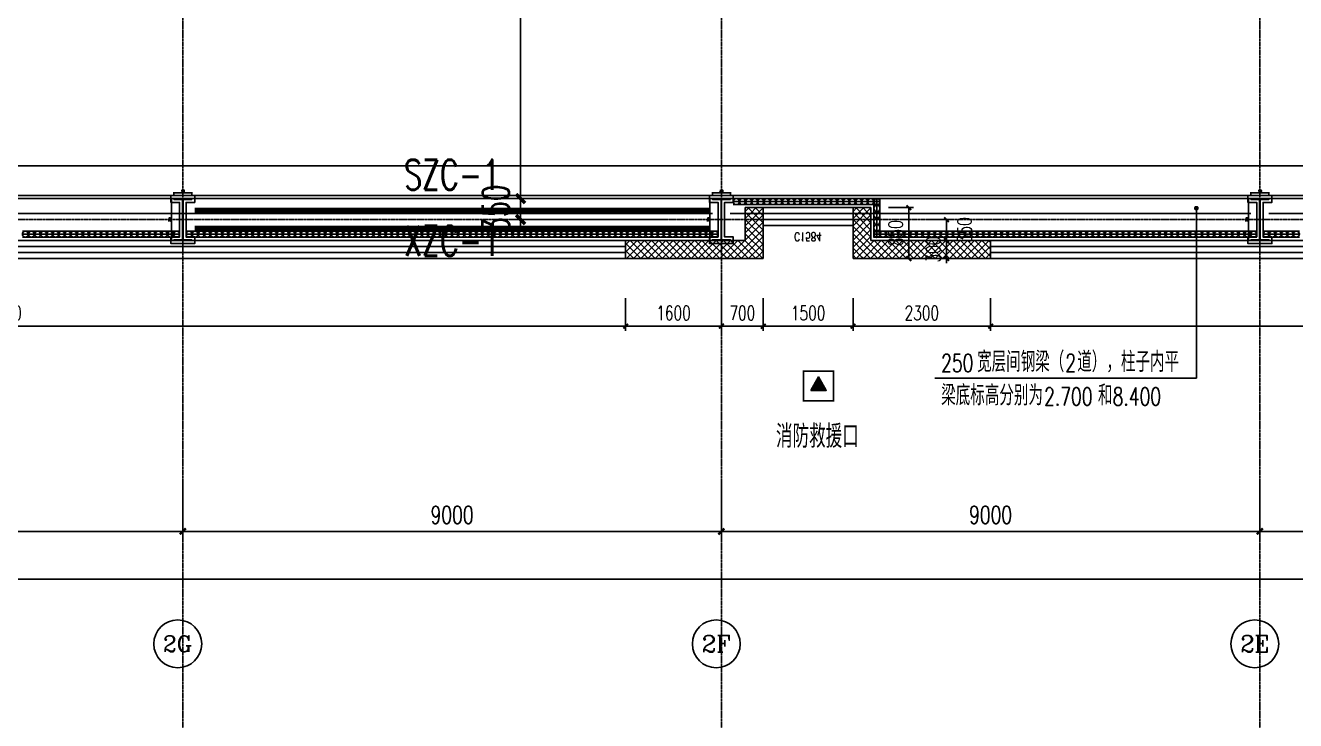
# Model space of a CAD drawing. Extents: x -954573 to 446329, y 489853 to 1226784.
# Drawn here: x -185485 to -164257, y 631699 to 643315 of the extents above; entities that cross this region are included whole.
import ezdxf
from ezdxf.enums import TextEntityAlignment as Align

# ---------------------------------------------------------------- set-up
doc = ezdxf.new("R2010")
doc.units = 0
doc.header["$LTSCALE"] = 10
doc.header["$MEASUREMENT"] = 0
for name, pattern in [('10平面$0$CENTER', [2, 1.25, -0.25, 0.25, -0.25]), ('10平面$0$DOTE', [2.42, 2, -0.2, 0.02, -0.2]), ('10平面$1$DASH', [0.35, 0.25, -0.1])]:
    doc.linetypes.add(name, pattern=pattern)
doc.layers.get('Defpoints').update_dxf_attribs({"color": 210})
for name, color, linetype in [('10平面$0$A-AXIS-D', 8, 'Continuous'), ('10平面$0$A-AXIS-DOTE', 8, '10平面$0$DOTE'), ('10平面$0$A-AXIS-DP', 8, 'Continuous'), ('10平面$0$A-AXIS-SYMB', 8, 'Continuous'), ('10平面$0$A-HATCH-2', 8, 'Continuous'), ('10平面$0$A-HRAIL', 8, 'Continuous'), ('10平面$0$A-SFCE', 8, 'Continuous'), ('10平面$0$A-TEXT', 8, 'Continuous'), ('10平面$0$A-WINDOW', 8, 'Continuous'), ('10平面$0$AS-COLN', 8, 'Continuous'), ('10平面$0$AS-WALL', 8, 'Continuous'), ('10平面$0$DIM_SYMB', 8, 'Continuous'), ('10平面$0$PUB_HATCH', 8, 'Continuous'), ('10平面$0$PUB_TEXT', 8, 'Continuous'), ('10平面$0$RP-N2-01$0$$0$A-WIND-J', 8, 'Continuous'), ('10平面$0$RP-N2-01$0$A-WIND-J', 8, 'Continuous'), ('10平面$0$建-窗', 8, 'Continuous'), ('10平面$0$建-门窗编号', 8, 'Continuous'), ('A-LIN-V', 9, 'Continuous')]:
    doc.layers.add(name, color=color, linetype=linetype)
doc.layers.add('10平面$0$THIN', color=7, linetype='Continuous', lineweight=0)
doc.layers.add('10平面$0$柱间支撑', color=6, linetype='10平面$0$CENTER', lineweight=0)
doc.styles.add('10平面$0$_TCH_AXIS', font='COMPLEX', dxfattribs={"bigfont": 'GBCBIG'})
doc.styles.add('10平面$0$_TCH_DIM', font='SIMPLEX', dxfattribs={"bigfont": 'GBCBIG'})
doc.styles.add('10平面$0$_TCH_DIM_T3', font='SIMPLEX', dxfattribs={"width": 0.705882, "bigfont": 'GBCBIG'})
doc.styles.add('10平面$0$A-WIN-LABEL', font='SIMPLEX', dxfattribs={"bigfont": 'GBCBIG'})
doc.styles.add('10平面$0$TSSD_Rein', font='tj-romans1.shx', dxfattribs={"width": 0.7, "bigfont": 'tj-hztxt.shx'})
doc.dimstyles.new('10平面$0$_TCH_ARCH&&10', dxfattribs={"dimtxt": 29.75, "dimasz": 10, "dimexe": 10, "dimexo": 10, "dimgap": 12.625, "dimtad": 1, "dimdec": 0, "dimzin": 0, "dimdsep": 46, "dimtxsty": '10平面$0$_TCH_DIM_T3', "dimblk": '10平面$0$_ArchTick', "dimcen": 0.09, "dimclrt": 7, "dimazin": 2, "dimtfac": 1, "dimtdec": 0, "dimtix": 1, "dimtmove": 2, "dimatfit": 3, "dimfxl": 0, "dimtolj": 1, "dimtzin": 0, "dimarcsym": 0})
doc.dimstyles.new('10平面$0$_TCH_ARCH&&100', dxfattribs={"dimtxt": 297.5, "dimasz": 100, "dimexe": 100, "dimexo": 100, "dimgap": 126.25, "dimtad": 1, "dimdec": 0, "dimzin": 0, "dimdsep": 46, "dimtxsty": '10平面$0$_TCH_DIM_T3', "dimblk": '10平面$0$_ArchTick', "dimcen": 0.09, "dimclrt": 7, "dimazin": 2, "dimtfac": 1, "dimtdec": 0, "dimtix": 1, "dimtmove": 2, "dimatfit": 3, "dimfxl": 0, "dimtolj": 1, "dimtzin": 0, "dimarcsym": 0})
doc.dimstyles.new('10平面$0$_TCH_ARCH&&150', dxfattribs={"dimtxt": 446.25, "dimasz": 150, "dimexe": 150, "dimexo": 150, "dimgap": 189.375, "dimtad": 1, "dimdec": 0, "dimzin": 0, "dimdsep": 46, "dimtxsty": '10平面$0$_TCH_DIM_T3', "dimblk": '10平面$0$_ArchTick', "dimcen": 0.09, "dimclrt": 7, "dimazin": 2, "dimtfac": 1, "dimtdec": 0, "dimtix": 1, "dimtmove": 2, "dimatfit": 3, "dimfxl": 0, "dimtolj": 1, "dimtzin": 0, "dimarcsym": 0})
doc.dimstyles.new('10平面$0$_TCH_ARCH&&80', dxfattribs={"dimtxt": 238, "dimasz": 80, "dimexe": 80, "dimexo": 80, "dimgap": 101, "dimtad": 1, "dimdec": 0, "dimzin": 0, "dimdsep": 46, "dimtxsty": '10平面$0$_TCH_DIM_T3', "dimblk": '10平面$0$_ArchTick', "dimcen": 0.09, "dimclrt": 7, "dimazin": 2, "dimtfac": 1, "dimtdec": 0, "dimtix": 1, "dimtmove": 2, "dimatfit": 3, "dimfxl": 0, "dimtolj": 1, "dimtzin": 0, "dimarcsym": 0})
pattern_1 = [(45, (60, 0), (-60.000061, 60.000061), []), (135, (60, 0), (-60.000061, -60.000061), [])]

# ---------------------------------------------------------------- blocks, each defined once
blk = doc.blocks.new('10平面$0$_ArchTick')
at = {"color": 0, "linetype": 'ByBlock', "const_width": 0.4}
blk.add_lwpolyline([(-0.5, -0.5), (0.5, 0.5)], dxfattribs=at)
blk = doc.blocks.new('*D2973')
at = {"layer": '10平面$0$A-AXIS-D', "color": 0, "lineweight": -2}
for p, q in [((28882, -169100), (28882, -170060)), ((37882, -169100), (37882, -170060)), ((28882, -169960), (37882, -169960))]:
    blk.add_line(p, q, dxfattribs=at)
at = {"layer": 'Defpoints', "color": 0}
for p in [(28882, -169000), (37882, -169000), (37882, -169960)]:
    blk.add_point(p, dxfattribs=at)
at = {"layer": '10平面$0$A-AXIS-D', "color": 0, "lineweight": -2, "xscale": 100, "yscale": 100, "zscale": 100, "rotation": 180}
blk.add_blockref('10平面$0$_ArchTick', (28882, -169960), dxfattribs=at)
at = {"layer": '10平面$0$A-AXIS-D', "color": 0, "lineweight": -2, "xscale": 100, "yscale": 100, "zscale": 100}
blk.add_blockref('10平面$0$_ArchTick', (37882, -169960), dxfattribs=at)
at = {"layer": '10平面$0$A-AXIS-D', "color": 7, "insert": (33382, -169685), "char_height": 297.5, "attachment_point": 5, "style": '10平面$0$_TCH_DIM_T3'}
blk.add_mtext('\\A1;9000', dxfattribs=at)
blk = doc.blocks.new('*D2974')
at = {"layer": '10平面$0$A-AXIS-D', "color": 0, "lineweight": -2}
for p, q in [((37882, -169100), (37882, -170060)), ((46882, -169100), (46882, -170060)), ((37882, -169960), (46882, -169960))]:
    blk.add_line(p, q, dxfattribs=at)
at = {"layer": 'Defpoints', "color": 0}
for p in [(37882, -169000), (46882, -169000), (46882, -169960)]:
    blk.add_point(p, dxfattribs=at)
at = {"layer": '10平面$0$A-AXIS-D', "color": 0, "lineweight": -2, "xscale": 100, "yscale": 100, "zscale": 100, "rotation": 180}
blk.add_blockref('10平面$0$_ArchTick', (37882, -169960), dxfattribs=at)
at = {"layer": '10平面$0$A-AXIS-D', "color": 0, "lineweight": -2, "xscale": 100, "yscale": 100, "zscale": 100}
blk.add_blockref('10平面$0$_ArchTick', (46882, -169960), dxfattribs=at)
at = {"layer": '10平面$0$A-AXIS-D', "color": 7, "insert": (42382, -169685), "char_height": 297.5, "attachment_point": 5, "style": '10平面$0$_TCH_DIM_T3'}
blk.add_mtext('\\A1;9000', dxfattribs=at)
blk = doc.blocks.new('*D2975')
at = {"layer": '10平面$0$A-AXIS-D', "color": 0, "lineweight": -2}
for p, q in [((46882, -169100), (46882, -170060)), ((55882, -169100), (55882, -170060)), ((46882, -169960), (55882, -169960))]:
    blk.add_line(p, q, dxfattribs=at)
at = {"layer": 'Defpoints', "color": 0}
for p in [(46882, -169000), (55882, -169000), (55882, -169960)]:
    blk.add_point(p, dxfattribs=at)
at = {"layer": '10平面$0$A-AXIS-D', "color": 0, "lineweight": -2, "xscale": 100, "yscale": 100, "zscale": 100, "rotation": 180}
blk.add_blockref('10平面$0$_ArchTick', (46882, -169960), dxfattribs=at)
at = {"layer": '10平面$0$A-AXIS-D', "color": 0, "lineweight": -2, "xscale": 100, "yscale": 100, "zscale": 100}
blk.add_blockref('10平面$0$_ArchTick', (55882, -169960), dxfattribs=at)
at = {"layer": '10平面$0$A-AXIS-D', "color": 7, "insert": (51382, -169685), "char_height": 297.5, "attachment_point": 5, "style": '10平面$0$_TCH_DIM_T3'}
blk.add_mtext('\\A1;9000', dxfattribs=at)
blk = doc.blocks.new('*D2976')
at = {"layer": '10平面$0$A-AXIS-D', "color": 0, "lineweight": -2}
for p, q in [((55882, -169100), (55882, -170060)), ((64882, -169100), (64882, -170060)), ((55882, -169960), (64882, -169960))]:
    blk.add_line(p, q, dxfattribs=at)
at = {"layer": 'Defpoints', "color": 0}
for p in [(55882, -169000), (64882, -169000), (64882, -169960)]:
    blk.add_point(p, dxfattribs=at)
at = {"layer": '10平面$0$A-AXIS-D', "color": 0, "lineweight": -2, "xscale": 100, "yscale": 100, "zscale": 100, "rotation": 180}
blk.add_blockref('10平面$0$_ArchTick', (55882, -169960), dxfattribs=at)
at = {"layer": '10平面$0$A-AXIS-D', "color": 0, "lineweight": -2, "xscale": 100, "yscale": 100, "zscale": 100}
blk.add_blockref('10平面$0$_ArchTick', (64882, -169960), dxfattribs=at)
at = {"layer": '10平面$0$A-AXIS-D', "color": 7, "insert": (60382, -169685), "char_height": 297.5, "attachment_point": 5, "style": '10平面$0$_TCH_DIM_T3'}
blk.add_mtext('\\A1;9000', dxfattribs=at)
blk = doc.blocks.new('*D3062')
at = {"layer": '10平面$0$A-AXIS-D', "color": 0, "lineweight": -2}
for p, q in [((-65318, -169200), (-65318, -170860)), ((92682, -169200), (92682, -170860)), ((-65318, -170760), (92682, -170760))]:
    blk.add_line(p, q, dxfattribs=at)
at = {"layer": 'Defpoints', "color": 0}
for p in [(-65318, -169100), (92682, -169100), (92682, -170760)]:
    blk.add_point(p, dxfattribs=at)
at = {"layer": '10平面$0$A-AXIS-D', "color": 0, "lineweight": -2, "xscale": 100, "yscale": 100, "zscale": 100, "rotation": 180}
blk.add_blockref('10平面$0$_ArchTick', (-65318, -170760), dxfattribs=at)
at = {"layer": '10平面$0$A-AXIS-D', "color": 0, "lineweight": -2, "xscale": 100, "yscale": 100, "zscale": 100}
blk.add_blockref('10平面$0$_ArchTick', (92682, -170760), dxfattribs=at)
at = {"layer": '10平面$0$A-AXIS-D', "color": 7, "insert": (13682, -170485), "char_height": 297.5, "attachment_point": 5, "style": '10平面$0$_TCH_DIM_T3'}
blk.add_mtext('\\A1;158000', dxfattribs=at)
blk = doc.blocks.new('10平面$0$WINDOW2DLIB$DYNSTYLE$00000005')
at = {"color": 0}
for points in [[(-0.5, 0.5), (-0.5, -0.5)], [(-0.5, 0.5), (0.5, 0.5)], [(0.5, -0.5), (0.5, 0.5)], [(0.5, 0.1667), (-0.5, 0.1667)], [(0.5, -0.1667), (-0.5, -0.1667)], [(-0.5, -0.5), (0.5, -0.5)]]:
    blk.add_lwpolyline(points, dxfattribs=at)
blk = doc.blocks.new('10平面$0$42343243')
at = {"layer": '10平面$0$PUB_HATCH'}
h = blk.add_hatch(dxfattribs=at)
h.set_pattern_fill('多孔材料', color=256, scale=30, style=0)
h.set_pattern_definition(pattern_1)
h.paths.add_polyline_path([(-173154, 1223170), (-175454, 1223170), (-175454, 1222870), (-173454, 1222870)])
h = blk.add_hatch(dxfattribs=at)
h.set_pattern_fill('多孔材料', color=256, scale=30, style=0)
h.set_pattern_definition(pattern_1)
h.paths.add_polyline_path([(-173454, 1222320), (-173154, 1222620), (-173154, 1223170), (-173454, 1222870)])
h = blk.add_hatch(dxfattribs=at)
h.set_pattern_fill('多孔材料', color=256, scale=30, style=0)
h.set_pattern_definition(pattern_1)
h.paths.add_polyline_path([(-171654, 1222870), (-171504, 1222970), (-171504, 1223170), (-171654, 1223170)])
h = blk.add_hatch(dxfattribs=at)
h.set_pattern_fill('多孔材料', color=256, scale=30, style=0)
h.set_pattern_definition(pattern_1)
h.paths.add_polyline_path([(-171354, 1222870), (-169354, 1222870), (-169354, 1223170), (-171504, 1223170), (-171504, 1222970)])
h = blk.add_hatch(dxfattribs=at)
h.set_pattern_fill('多孔材料', color=256, scale=30, style=0)
h.set_pattern_definition(pattern_1)
h.paths.add_polyline_path([(-171654, 1222620), (-171354, 1222320), (-171354, 1222870), (-171504, 1222970), (-171654, 1222870)])
h = blk.add_hatch(dxfattribs=at)
h.set_pattern_fill('多孔材料', color=256, scale=30, style=0)
h.set_pattern_definition(pattern_1)
h.paths.add_polyline_path([(-173454, 1222320), (-173154, 1222320), (-173154, 1222620)])
h = blk.add_hatch(dxfattribs=at)
h.set_pattern_fill('多孔材料', color=256, scale=30, style=0)
h.set_pattern_definition(pattern_1)
h.paths.add_polyline_path([(-171654, 1222620), (-171654, 1222320), (-171354, 1222320)])
at = {"layer": '10平面$0$AS-WALL'}
for p, q in [((-173154, 1223170), (-175454, 1223170)), ((-175454, 1223170), (-175454, 1222870)), ((-173154, 1222620), (-173154, 1223170)), ((-171654, 1223170), (-171504, 1223170)), ((-171654, 1223170), (-171654, 1222870)), ((-169354, 1223170), (-171504, 1223170)), ((-169354, 1222870), (-169354, 1223170)), ((-175454, 1222870), (-173454, 1222870)), ((-173454, 1222320), (-173454, 1222870)), ((-171654, 1222870), (-171654, 1222870)), ((-171654, 1222620), (-171654, 1222870)), ((-171354, 1222320), (-171354, 1222870)), ((-171354, 1222870), (-169354, 1222870)), ((-173154, 1222320), (-173154, 1222620)), ((-171654, 1222620), (-171654, 1222320)), ((-173454, 1222320), (-173154, 1222320)), ((-171654, 1222320), (-171354, 1222320))]:
    blk.add_line(p, q, dxfattribs=at)
at = {"layer": '10平面$0$建-窗'}
ref = blk.add_blockref('10平面$0$WINDOW2DLIB$DYNSTYLE$00000005', (-185904, 1223020), dxfattribs=dict(at, xscale=-20900, yscale=-300, zscale=300, rotation=359.9999999994913))
ref.add_attrib('A', 'C20924', (-186194, 1223521), dxfattribs={"layer": '10平面$0$建-门窗编号', "height": 148.8, "style": '10平面$0$A-WIN-LABEL', "width": 0.705882})
ref = blk.add_blockref('10平面$0$WINDOW2DLIB$DYNSTYLE$00000005', (-162754, 1223020), dxfattribs=dict(at, xscale=-13200, yscale=-300, zscale=300, rotation=359.9999999996728))
ref.add_attrib('A', 'C13224', (-163034, 1223521), dxfattribs={"layer": '10平面$0$建-门窗编号', "height": 148.8, "style": '10平面$0$A-WIN-LABEL', "width": 0.705882})
ref = blk.add_blockref('10平面$0$WINDOW2DLIB$DYNSTYLE$00000005', (-172404, 1222470), dxfattribs=dict(at, xscale=-1500, yscale=300, zscale=300, rotation=179.9999999999555))
ref.add_attrib('A', 'C1584', (-172634, 1222733), dxfattribs={"layer": '10平面$0$建-门窗编号', "height": 148.8, "rotation": 360, "style": '10平面$0$A-WIN-LABEL', "width": 0.705882})
blk = doc.blocks.new('10平面$0$3243243')
at = {"layer": '10平面$0$A-AXIS-SYMB'}
for p, q in [((-165915.8, 640260), (-165915.8, 637420)), ((-165915.8, 637420), (-170285.8, 637420))]:
    blk.add_line(p, q, dxfattribs=at)
at = {"layer": '10平面$0$A-AXIS-SYMB', "const_width": 40}
blk.add_lwpolyline([(-165915.8, 640280, 1), (-165915.8, 640240, 1)], format="xyb", close=True, dxfattribs=at)
at = {"layer": '10平面$0$A-SFCE', "linetype": '10平面$1$DASH'}
for p, q in [((-174004.2, 640420), (-191704.2, 640420)), ((-147004.2, 640420), (-164704.2, 640420)), ((-174004.2, 640170), (-191704.2, 640170)), ((-147004.2, 640170), (-164704.2, 640170))]:
    blk.add_line(p, q, dxfattribs=at)
at = {"layer": '10平面$0$A-SFCE', "color": 2, "linetype": '10平面$1$DASH'}
for p, q in [((-165004.2, 640420), (-173704.2, 640420)), ((-165004.2, 640170), (-173704.2, 640170))]:
    blk.add_line(p, q, dxfattribs=at)
at = {"layer": '10平面$0$PUB_TEXT', "style": '10平面$0$_TCH_DIM'}
for s, height, p in [('宽层间钢梁（', 337.59, (-169580.8, 637525)), ('道），柱子内平', 337.59, (-167906.3, 637525)), ('梁底标高分别为', 337.59, (-170180.8, 636965)), ('和', 337.6, (-167560.6, 636965))]:
    blk.add_text(s, height=height, dxfattribs=at).set_placement(p)
at = {"layer": '10平面$0$PUB_TEXT', "style": '10平面$0$_TCH_DIM', "width": 0.705882}
for s, p in [('250', (-170180.8, 637525)), ('2', (-168106.3, 637525)), ('2.700', (-168460.6, 636965)), ('8.400', (-167314.9, 636965))]:
    blk.add_text(s, height=297.5, dxfattribs=at).set_placement(p)
blk = doc.blocks.new('*D3404')
at = {"layer": '10平面$0$A-AXIS-DP', "color": 0, "lineweight": -2}
for p, q in [((-195790, 766880), (-195790, 766929)), ((-195790, 766919), (-195490, 766919)), ((-195490, 766880), (-195490, 766929))]:
    blk.add_line(p, q, dxfattribs=at)
at = {"layer": 'Defpoints', "color": 0}
for p in [(-195790, 766870), (-195490, 766919), (-195490, 766870)]:
    blk.add_point(p, dxfattribs=at)
at = {"layer": '10平面$0$A-AXIS-DP', "color": 0, "lineweight": -2, "xscale": 10, "yscale": 10, "zscale": 10, "rotation": 180}
blk.add_blockref('10平面$0$_ArchTick', (-195790, 766919), dxfattribs=at)
at = {"layer": '10平面$0$A-AXIS-DP', "color": 0, "lineweight": -2, "xscale": 10, "yscale": 10, "zscale": 10}
blk.add_blockref('10平面$0$_ArchTick', (-195490, 766919), dxfattribs=at)
at = {"layer": '10平面$0$A-AXIS-DP', "color": 7, "insert": (-195640, 766946), "char_height": 29.8, "attachment_point": 5, "style": '10平面$0$_TCH_DIM_T3'}
blk.add_mtext('\\A1;300', dxfattribs=at)
blk = doc.blocks.new('*D3405')
at = {"layer": '10平面$0$A-AXIS-DP', "color": 0, "lineweight": -2}
for p, q in [((-195800, 766820), (-195841, 766820)), ((-195831, 766120), (-195831, 766820)), ((-195800, 766120), (-195841, 766120))]:
    blk.add_line(p, q, dxfattribs=at)
at = {"layer": 'Defpoints', "color": 0}
for p in [(-195831, 766820), (-195790, 766820), (-195790, 766120)]:
    blk.add_point(p, dxfattribs=at)
at = {"layer": '10平面$0$A-AXIS-DP', "color": 0, "lineweight": -2, "xscale": 10, "yscale": 10, "zscale": 10}
for p, rotation in [((-195831, 766820), 90), ((-195831, 766120), 270)]:
    blk.add_blockref('10平面$0$_ArchTick', p, dxfattribs=dict(at, rotation=rotation))
at = {"layer": '10平面$0$A-AXIS-DP', "color": 7, "insert": (-195859, 766470), "char_height": 29.8, "attachment_point": 5, "rotation": 90, "style": '10平面$0$_TCH_DIM_T3'}
blk.add_mtext('\\A1;700', dxfattribs=at)
blk = doc.blocks.new('*D3441')
at = {"layer": '10平面$0$A-WINDOW', "color": 0, "lineweight": -2}
for p, q in [((-174760, 656220), (-177359, 656220)), ((-177209, 640420), (-177209, 656220)), ((-174760, 640420), (-177359, 640420))]:
    blk.add_line(p, q, dxfattribs=at)
at = {"layer": 'Defpoints', "color": 0}
for p in [(-177209, 656220), (-174610, 656220), (-174610, 640420)]:
    blk.add_point(p, dxfattribs=at)
at = {"layer": '10平面$0$A-WINDOW', "color": 0, "lineweight": -2, "xscale": 150, "yscale": 150, "zscale": 150}
for p, rotation in [((-177209, 656220), 90), ((-177209, 640420), 270)]:
    blk.add_blockref('10平面$0$_ArchTick', p, dxfattribs=dict(at, rotation=rotation))
at = {"layer": '10平面$0$A-WINDOW', "color": 7, "insert": (-177621, 648320), "char_height": 446.2, "attachment_point": 5, "rotation": 90, "style": '10平面$0$_TCH_DIM_T3'}
blk.add_mtext('\\A1;15800', dxfattribs=at)
blk = doc.blocks.new('*D3442')
at = {"layer": '10平面$0$A-WINDOW', "color": 0, "lineweight": -2}
for p, q in [((-177209, 640420), (-177209, 640570)), ((-174760, 640420), (-177359, 640420)), ((-177209, 640070), (-177209, 640420)), ((-174760, 640070), (-177359, 640070)), ((-177209, 640070), (-177209, 639920))]:
    blk.add_line(p, q, dxfattribs=at)
at = {"layer": 'Defpoints', "color": 0}
for p in [(-177209, 640420), (-174610, 640420), (-174610, 640070)]:
    blk.add_point(p, dxfattribs=at)
at = {"layer": '10平面$0$A-WINDOW', "color": 0, "lineweight": -2, "xscale": 150, "yscale": 150, "zscale": 150}
for p, rotation in [((-177209, 640420), 270), ((-177209, 640070), 90)]:
    blk.add_blockref('10平面$0$_ArchTick', p, dxfattribs=dict(at, rotation=rotation))
at = {"layer": '10平面$0$A-WINDOW', "color": 7, "insert": (-177621, 640245), "char_height": 446.2, "attachment_point": 5, "rotation": 90, "style": '10平面$0$_TCH_DIM_T3'}
blk.add_mtext('\\A1;350', dxfattribs=at)
blk = doc.blocks.new('10平面$0$RP-N2-01$0$$0$xfjy')
at = {"layer": '10平面$0$RP-N2-01$0$$0$A-WIND-J'}
h = blk.add_hatch(color=256, dxfattribs=at)
h.dxf.hatch_style = 1
h.paths.add_polyline_path([(1141876, -26214), (1142135, -26214), (1142005, -25989)])
at = {"layer": '10平面$0$RP-N2-01$0$$0$A-WIND-J', "const_width": 25}
blk.add_lwpolyline([(1141755, -25889), (1141755, -26389), (1142255, -26389), (1142255, -25889)], close=True, dxfattribs=at)
at = {"layer": '10平面$0$RP-N2-01$0$$0$A-WIND-J'}
for points in [[(1141755, -26389), (1142255, -26389), (1142255, -25889), (1141755, -25889)], [(1141876, -26214), (1142135, -26214), (1142005, -25989)]]:
    blk.add_lwpolyline(points, close=True, dxfattribs=at)
blk = doc.blocks.new('10平面$0$RP-N2-01$0$xfjy')
at = {"layer": '10平面$0$RP-N2-01$0$$0$A-WIND-J'}
blk.add_blockref('10平面$0$RP-N2-01$0$$0$xfjy', (0, 0), dxfattribs=at)
blk = doc.blocks.new('10平面$0$1232')
at = {"layer": '10平面$0$RP-N2-01$0$A-WIND-J'}
blk.add_blockref('10平面$0$RP-N2-01$0$xfjy', (-1314235, 663429, 0), dxfattribs=at)
at = {"layer": '10平面$0$A-TEXT', "style": '10平面$0$_TCH_DIM'}
blk.add_text('消防救援口', height=384.1, dxfattribs=at).set_placement((-172941, 636257, 0))
blk = doc.blocks.new('10平面$0$23124232432')
at = {"layer": '10平面$0$柱间支撑', "const_width": 100}
for points in [[(-174054, 640220), (-182654, 640220)], [(-174054, 639920), (-182654, 639920)]]:
    blk.add_lwpolyline(points, dxfattribs=at)
at = {"layer": '10平面$0$THIN', "style": '10平面$0$TSSD_Rein', "width": 0.7}
for s, p in [('SZC-1', (-178354, 640420)), ('XZC-1', (-178354, 639316))]:
    blk.add_text(s, height=500, dxfattribs=at).set_placement(p, align=Align.BOTTOM_CENTER)
blk = doc.blocks.new('10平面$0$99平面图例外参$0$$LinePat$圆环')
for points in [[(0, 150), (300, 150)], [(0, 0), (300, 0)], [(0, -150), (300, -150)]]:
    blk.add_lwpolyline(points)
at = {"color": 0}
blk.add_circle((150, 0), 150, dxfattribs=at)
blk = doc.blocks.new('10平面$0$34242343243')
at = {"layer": '10平面$0$A-HRAIL', "yscale": 0.3333333333333333, "zscale": 0.3333333333333333}
for p, xscale, rotation in [((-173552, 640370), 0.3402776645623614, 180), ((-173450, 640370), 0.3402776645623614, 180), ((-173348, 640370), 0.3402776645623614, 180), ((-173246, 640370), 0.3402776645623614, 180), ((-173144, 640370), 0.3402776645623614, 180), ((-173042, 640370), 0.3402776645623614, 180), ((-172940, 640370), 0.3402776645623614, 180), ((-172838, 640370), 0.3402776645623614, 180), ((-172735, 640370), 0.3402776645623614, 180), ((-172633, 640370), 0.3402776645623614, 180), ((-172531, 640370), 0.3402776645623614, 180), ((-172429, 640370), 0.3402776645623614, 180), ((-172327, 640370), 0.3402776645623614, 180), ((-172225, 640370), 0.3402776645623614, 180), ((-172123, 640370), 0.3402776645623614, 180), ((-172021, 640370), 0.3402776645623614, 180), ((-171919, 640370), 0.3402776645623614, 180), ((-171817, 640370), 0.3402776645623614, 180), ((-171715, 640370), 0.3402776645623614, 180), ((-171613, 640370), 0.3402776645623614, 180), ((-171510, 640370), 0.3402776645623614, 180), ((-171408, 640370), 0.3402776645623614, 180), ((-171306, 640370), 0.3402776645623614, 180), ((-171204, 640370), 0.3402776645623614, 180), ((-171254, 640420), 0.3611111227129974, 270), ((-171254, 640312), 0.3611111227129974, 270), ((-171254, 640203), 0.3611111227129974, 270), ((-171254, 640095), 0.3611111227129974, 270), ((-185434, 639826), 0.3368181818181796, 180.0000000002033), ((-185333, 639826), 0.3368181818181796, 180.0000000002033), ((-185232, 639826), 0.3368181818181796, 180.0000000002033), ((-185131, 639826), 0.3368181818181796, 180.0000000002033), ((-185030, 639826), 0.3368181818181796, 180.0000000002033), ((-184929, 639826), 0.3368181818181796, 180.0000000002033), ((-184828, 639826), 0.3368181818181796, 180.0000000002033), ((-184727, 639826), 0.3368181818181796, 180.0000000002033), ((-184626, 639826), 0.3368181818181796, 180.0000000002033), ((-184525, 639826), 0.3368181818181796, 180.0000000002033), ((-184424, 639826), 0.3368181818181796, 180.0000000002033), ((-184323, 639826), 0.3368181818181796, 180.0000000002033), ((-184222, 639826), 0.3368181818181796, 180.0000000002033), ((-184121, 639826), 0.3368181818181796, 180.0000000002033), ((-184020, 639826), 0.3368181818181796, 180.0000000002033), ((-183919, 639826), 0.3368181818181796, 180.0000000002033), ((-183818, 639826), 0.3368181818181796, 180.0000000002033), ((-183717, 639826), 0.3368181818181796, 180.0000000002033), ((-183616, 639826), 0.3368181818181796, 180.0000000002033), ((-183514, 639826), 0.3368181818181796, 180.0000000002033), ((-183413, 639826), 0.3368181818181796, 180.0000000002033), ((-183312, 639826), 0.3368181818181796, 180.0000000002033), ((-183211, 639826), 0.3368181818181796, 180.0000000002033), ((-183110, 639826), 0.3368181818181796, 180.0000000002033), ((-183009, 639826), 0.3368181818181796, 180.0000000002033), ((-182908, 639826), 0.3368181818181796, 180.0000000002033), ((-182699, 639826), 0.3368181818181818, 180.0000000002033), ((-182598, 639826), 0.3368181818181818, 180.0000000002033), ((-182497, 639826), 0.3368181818181818, 180.0000000002033), ((-182396, 639826), 0.3368181818181818, 180.0000000002033), ((-182295, 639826), 0.3368181818181818, 180.0000000002033), ((-182194, 639826), 0.3368181818181818, 180.0000000002033), ((-182093, 639826), 0.3368181818181818, 180.0000000002033), ((-181992, 639826), 0.3368181818181818, 180.0000000002033), ((-181891, 639826), 0.3368181818181818, 180.0000000002033), ((-181790, 639826), 0.3368181818181818, 180.0000000002033), ((-181689, 639826), 0.3368181818181818, 180.0000000002033), ((-181588, 639826), 0.3368181818181818, 180.0000000002033), ((-181487, 639826), 0.3368181818181818, 180.0000000002033), ((-181386, 639826), 0.3368181818181818, 180.0000000002033), ((-181285, 639826), 0.3368181818181818, 180.0000000002033), ((-181183, 639826), 0.3368181818181818, 180.0000000002033), ((-181082, 639826), 0.3368181818181818, 180.0000000002033), ((-180981, 639826), 0.3368181818181818, 180.0000000002033), ((-180880, 639826), 0.3368181818181818, 180.0000000002033), ((-180779, 639826), 0.3368181818181818, 180.0000000002033), ((-180678, 639826), 0.3368181818181818, 180.0000000002033), ((-180577, 639826), 0.3368181818181818, 180.0000000002033), ((-180476, 639826), 0.3368181818181818, 180.0000000002033), ((-180375, 639826), 0.3368181818181818, 180.0000000002033), ((-180274, 639826), 0.3368181818181818, 180.0000000002033), ((-180173, 639826), 0.3368181818181818, 180.0000000002033), ((-180072, 639826), 0.3368181818181818, 180.0000000002033), ((-179971, 639826), 0.3368181818181818, 180.0000000002033), ((-179870, 639826), 0.3368181818181818, 180.0000000002033), ((-179769, 639826), 0.3368181818181818, 180.0000000002033), ((-179668, 639826), 0.3368181818181818, 180.0000000002033), ((-179567, 639826), 0.3368181818181818, 180.0000000002033), ((-179466, 639826), 0.3368181818181818, 180.0000000002033), ((-179365, 639826), 0.3368181818181818, 180.0000000002033), ((-179264, 639826), 0.3368181818181818, 180.0000000002033), ((-179163, 639826), 0.3368181818181818, 180.0000000002033), ((-179062, 639826), 0.3368181818181818, 180.0000000002033), ((-178960, 639826), 0.3368181818181818, 180.0000000002033), ((-178859, 639826), 0.3368181818181818, 180.0000000002033), ((-178758, 639826), 0.3368181818181818, 180.0000000002033), ((-178657, 639826), 0.3368181818181818, 180.0000000002033), ((-178556, 639826), 0.3368181818181818, 180.0000000002033), ((-178455, 639826), 0.3368181818181818, 180.0000000002033), ((-178354, 639826), 0.3368181818181818, 180.0000000002033), ((-178253, 639826), 0.3368181818181818, 180.0000000002033), ((-178152, 639826), 0.3368181818181818, 180.0000000002033), ((-178051, 639826), 0.3368181818181818, 180.0000000002033), ((-177950, 639826), 0.3368181818181818, 180.0000000002033), ((-177849, 639826), 0.3368181818181818, 180.0000000002033), ((-177748, 639826), 0.3368181818181818, 180.0000000002033), ((-177647, 639826), 0.3368181818181818, 180.0000000002033), ((-177546, 639826), 0.3368181818181818, 180.0000000002033), ((-177445, 639826), 0.3368181818181818, 180.0000000002033), ((-177344, 639826), 0.3368181818181818, 180.0000000002033), ((-177243, 639826), 0.3368181818181818, 180.0000000002033), ((-177142, 639826), 0.3368181818181818, 180.0000000002033), ((-177041, 639826), 0.3368181818181818, 180.0000000002033), ((-176940, 639826), 0.3368181818181818, 180.0000000002033), ((-176839, 639826), 0.3368181818181818, 180.0000000002033), ((-176737, 639826), 0.3368181818181818, 180.0000000002033), ((-176636, 639826), 0.3368181818181818, 180.0000000002033), ((-176535, 639826), 0.3368181818181818, 180.0000000002033), ((-176434, 639826), 0.3368181818181818, 180.0000000002033), ((-176333, 639826), 0.3368181818181818, 180.0000000002033), ((-176232, 639826), 0.3368181818181818, 180.0000000002033), ((-176131, 639826), 0.3368181818181818, 180.0000000002033), ((-176030, 639826), 0.3368181818181818, 180.0000000002033), ((-175929, 639826), 0.3368181818181818, 180.0000000002033), ((-175828, 639826), 0.3368181818181818, 180.0000000002033), ((-175727, 639826), 0.3368181818181818, 180.0000000002033), ((-175626, 639826), 0.3368181818181818, 180.0000000002033), ((-175525, 639826), 0.3368181818181818, 180.0000000002033), ((-175424, 639826), 0.3368181818181818, 180.0000000002033), ((-175323, 639826), 0.3368181818181818, 180.0000000002033), ((-175222, 639826), 0.3368181818181818, 180.0000000002033), ((-175121, 639826), 0.3368181818181818, 180.0000000002033), ((-175020, 639826), 0.3368181818181818, 180.0000000002033), ((-174919, 639826), 0.3368181818181818, 180.0000000002033), ((-174818, 639826), 0.3368181818181818, 180.0000000002033), ((-174717, 639826), 0.3368181818181818, 180.0000000002033), ((-174616, 639826), 0.3368181818181818, 180.0000000002033), ((-174514, 639826), 0.3368181818181818, 180.0000000002033), ((-174413, 639826), 0.3368181818181818, 180.0000000002033), ((-174312, 639826), 0.3368181818181818, 180.0000000002033), ((-174211, 639826), 0.3368181818181818, 180.0000000002033), ((-174110, 639826), 0.3368181818181818, 180.0000000002033), ((-174009, 639826), 0.3368181818181818, 180.0000000002033), ((-173908, 639826), 0.3368181818181818, 180.0000000002033), ((-171254, 639987), 0.3611111227129974, 270), ((-171254, 639878), 0.3611111227129974, 270), ((-171203, 639826), 0.3384127415496768, 180.0000000002033), ((-171101, 639826), 0.3384127415496768, 180.0000000002033), ((-171000, 639826), 0.3384127415496768, 180.0000000002033), ((-170898, 639826), 0.3384127415496768, 180.0000000002033), ((-170797, 639826), 0.3384127415496768, 180.0000000002033), ((-170695, 639826), 0.3384127415496768, 180.0000000002033), ((-170594, 639826), 0.3384127415496768, 180.0000000002033), ((-170492, 639826), 0.3384127415496768, 180.0000000002033), ((-170390, 639826), 0.3384127415496768, 180.0000000002033), ((-170289, 639826), 0.3384127415496768, 180.0000000002033), ((-170187, 639826), 0.3384127415496768, 180.0000000002033), ((-170086, 639826), 0.3384127415496768, 180.0000000002033), ((-169984, 639826), 0.3384127415496768, 180.0000000002033), ((-169883, 639826), 0.3384127415496768, 180.0000000002033), ((-169781, 639826), 0.3384127415496768, 180.0000000002033), ((-169680, 639826), 0.3384127415496768, 180.0000000002033), ((-169578, 639826), 0.3384127415496768, 180.0000000002033), ((-169477, 639826), 0.3384127415496768, 180.0000000002033), ((-169375, 639826), 0.3384127415496768, 180.0000000002033), ((-169274, 639826), 0.3384127415496768, 180.0000000002033), ((-169172, 639826), 0.3384127415496768, 180.0000000002033), ((-169071, 639826), 0.3384127415496768, 180.0000000002033), ((-168969, 639826), 0.3384127415496768, 180.0000000002033), ((-168868, 639826), 0.3384127415496768, 180.0000000002033), ((-168766, 639826), 0.3384127415496768, 180.0000000002033), ((-168665, 639826), 0.3384127415496768, 180.0000000002033), ((-168563, 639826), 0.3384127415496768, 180.0000000002033), ((-168462, 639826), 0.3384127415496768, 180.0000000002033), ((-168360, 639826), 0.3384127415496768, 180.0000000002033), ((-168258, 639826), 0.3384127415496768, 180.0000000002033), ((-168157, 639826), 0.3384127415496768, 180.0000000002033), ((-168055, 639826), 0.3384127415496768, 180.0000000002033), ((-167954, 639826), 0.3384127415496768, 180.0000000002033), ((-167852, 639826), 0.3384127415496768, 180.0000000002033), ((-167751, 639826), 0.3384127415496768, 180.0000000002033), ((-167649, 639826), 0.3384127415496768, 180.0000000002033), ((-167548, 639826), 0.3384127415496768, 180.0000000002033), ((-167446, 639826), 0.3384127415496768, 180.0000000002033), ((-167345, 639826), 0.3384127415496768, 180.0000000002033), ((-167243, 639826), 0.3384127415496768, 180.0000000002033), ((-167142, 639826), 0.3384127415496768, 180.0000000002033), ((-167040, 639826), 0.3384127415496768, 180.0000000002033), ((-166939, 639826), 0.3384127415496768, 180.0000000002033), ((-166837, 639826), 0.3384127415496768, 180.0000000002033), ((-166736, 639826), 0.3384127415496768, 180.0000000002033), ((-166634, 639826), 0.3384127415496768, 180.0000000002033), ((-166533, 639826), 0.3384127415496768, 180.0000000002033), ((-166431, 639826), 0.3384127415496768, 180.0000000002033), ((-166330, 639826), 0.3384127415496768, 180.0000000002033), ((-166228, 639826), 0.3384127415496768, 180.0000000002033), ((-166126, 639826), 0.3384127415496768, 180.0000000002033), ((-166025, 639826), 0.3384127415496768, 180.0000000002033), ((-165923, 639826), 0.3384127415496768, 180.0000000002033), ((-165822, 639826), 0.3384127415496768, 180.0000000002033), ((-165720, 639826), 0.3384127415496768, 180.0000000002033), ((-165619, 639826), 0.3384127415496768, 180.0000000002033), ((-165517, 639826), 0.3384127415496768, 180.0000000002033), ((-165416, 639826), 0.3384127415496768, 180.0000000002033), ((-165314, 639826), 0.3384127415496768, 180.0000000002033), ((-165213, 639826), 0.3384127415496768, 180.0000000002033), ((-165111, 639826), 0.3384127415496768, 180.0000000002033), ((-165010, 639826), 0.3384127415496768, 180.0000000002033), ((-164908, 639826), 0.3384127415496768, 180.0000000002033), ((-164699, 639826), 0.3368181818181785, 180.0000000002033), ((-164598, 639826), 0.3368181818181785, 180.0000000002033), ((-164497, 639826), 0.3368181818181785, 180.0000000002033), ((-164396, 639826), 0.3368181818181785, 180.0000000002033), ((-164295, 639826), 0.3368181818181785, 180.0000000002033), ((-164194, 639826), 0.3368181818181785, 180.0000000002033)]:
    blk.add_blockref('10平面$0$99平面图例外参$0$$LinePat$圆环', p, dxfattribs=dict(at, xscale=xscale, rotation=rotation))
blk = doc.blocks.new('*D3824')
at = {"layer": '10平面$0$A-AXIS-DP', "color": 0, "lineweight": -2}
for p, q in [((-170091, 639720), (-170091, 639800)), ((-170430, 639720), (-170011, 639720)), ((-170091, 639420), (-170091, 639720)), ((-170430, 639420), (-170011, 639420)), ((-170091, 639420), (-170091, 639340))]:
    blk.add_line(p, q, dxfattribs=at)
at = {"layer": 'Defpoints', "color": 0}
for p in [(-170510, 639720), (-170091, 639720), (-170510, 639420)]:
    blk.add_point(p, dxfattribs=at)
at = {"layer": '10平面$0$A-AXIS-DP', "color": 0, "lineweight": -2, "xscale": 80, "yscale": 80, "zscale": 80}
for p, rotation in [((-170091, 639720), 270), ((-170091, 639420), 90)]:
    blk.add_blockref('10平面$0$_ArchTick', p, dxfattribs=dict(at, rotation=rotation))
at = {"layer": '10平面$0$A-AXIS-DP', "color": 7, "insert": (-170311, 639570), "char_height": 238, "attachment_point": 5, "rotation": 90, "style": '10平面$0$_TCH_DIM_T3'}
blk.add_mtext('\\A1;300', dxfattribs=at)
blk = doc.blocks.new('*D3825')
at = {"layer": '10平面$0$A-AXIS-DP', "color": 0, "lineweight": -2}
for p, q in [((-170430, 640070), (-170011, 640070)), ((-170091, 639720), (-170091, 640070)), ((-170430, 639720), (-170011, 639720))]:
    blk.add_line(p, q, dxfattribs=at)
at = {"layer": 'Defpoints', "color": 0}
for p in [(-170510, 640070), (-170091, 640070), (-170510, 639720)]:
    blk.add_point(p, dxfattribs=at)
at = {"layer": '10平面$0$A-AXIS-DP', "color": 0, "lineweight": -2, "xscale": 80, "yscale": 80, "zscale": 80}
for p, rotation in [((-170091, 640070), 90), ((-170091, 639720), 270)]:
    blk.add_blockref('10平面$0$_ArchTick', p, dxfattribs=dict(at, rotation=rotation))
at = {"layer": '10平面$0$A-AXIS-DP', "color": 7, "insert": (-169790, 639895), "char_height": 238, "attachment_point": 5, "rotation": 90, "style": '10平面$0$_TCH_DIM_T3'}
blk.add_mtext('\\A1;350', dxfattribs=at)
blk = doc.blocks.new('*D3851')
at = {"layer": '10平面$0$A-AXIS-DP', "color": 0, "lineweight": -2}
for p, q in [((-171060, 640270), (-170641, 640270)), ((-170721, 639420), (-170721, 640270)), ((-171060, 639420), (-170641, 639420))]:
    blk.add_line(p, q, dxfattribs=at)
at = {"layer": 'Defpoints', "color": 0}
for p in [(-171140, 640270), (-170721, 640270), (-171140, 639420)]:
    blk.add_point(p, dxfattribs=at)
at = {"layer": '10平面$0$A-AXIS-DP', "color": 0, "lineweight": -2, "xscale": 80, "yscale": 80, "zscale": 80}
for p, rotation in [((-170721, 640270), 90), ((-170721, 639420), 270)]:
    blk.add_blockref('10平面$0$_ArchTick', p, dxfattribs=dict(at, rotation=rotation))
at = {"layer": '10平面$0$A-AXIS-DP', "color": 7, "insert": (-170941, 639845), "char_height": 238, "attachment_point": 5, "rotation": 90, "style": '10平面$0$_TCH_DIM_T3'}
blk.add_mtext('\\A1;850', dxfattribs=at)
blk = doc.blocks.new('*D4149')
at = {"layer": '10平面$0$A-AXIS-DP', "color": 0, "lineweight": -2}
for p, q in [((-196354, 638760), (-196354, 638210)), ((-175454, 638760), (-175454, 638210)), ((-196354, 638290), (-175454, 638290))]:
    blk.add_line(p, q, dxfattribs=at)
at = {"layer": 'Defpoints', "color": 0}
for p in [(-196354, 638840), (-175454, 638840), (-175454, 638290)]:
    blk.add_point(p, dxfattribs=at)
at = {"layer": '10平面$0$A-AXIS-DP', "color": 0, "lineweight": -2, "xscale": 80, "yscale": 80, "zscale": 80, "rotation": 180}
blk.add_blockref('10平面$0$_ArchTick', (-196354, 638290), dxfattribs=at)
at = {"layer": '10平面$0$A-AXIS-DP', "color": 0, "lineweight": -2, "xscale": 80, "yscale": 80, "zscale": 80}
blk.add_blockref('10平面$0$_ArchTick', (-175454, 638290), dxfattribs=at)
at = {"layer": '10平面$0$A-AXIS-DP', "color": 7, "insert": (-185904, 638510), "char_height": 238, "attachment_point": 5, "style": '10平面$0$_TCH_DIM_T3'}
blk.add_mtext('\\A1;20900', dxfattribs=at)
blk = doc.blocks.new('*D4150')
at = {"layer": '10平面$0$A-AXIS-DP', "color": 0, "lineweight": -2}
for p, q in [((-175454, 638760), (-175454, 638210)), ((-173854, 638760), (-173854, 638210)), ((-175454, 638290), (-173854, 638290))]:
    blk.add_line(p, q, dxfattribs=at)
at = {"layer": 'Defpoints', "color": 0}
for p in [(-175454, 638840), (-173854, 638840), (-173854, 638290)]:
    blk.add_point(p, dxfattribs=at)
at = {"layer": '10平面$0$A-AXIS-DP', "color": 0, "lineweight": -2, "xscale": 80, "yscale": 80, "zscale": 80, "rotation": 180}
blk.add_blockref('10平面$0$_ArchTick', (-175454, 638290), dxfattribs=at)
at = {"layer": '10平面$0$A-AXIS-DP', "color": 0, "lineweight": -2, "xscale": 80, "yscale": 80, "zscale": 80}
blk.add_blockref('10平面$0$_ArchTick', (-173854, 638290), dxfattribs=at)
at = {"layer": '10平面$0$A-AXIS-DP', "color": 7, "insert": (-174654, 638510), "char_height": 238, "attachment_point": 5, "style": '10平面$0$_TCH_DIM_T3'}
blk.add_mtext('\\A1;1600', dxfattribs=at)
blk = doc.blocks.new('*D4151')
at = {"layer": '10平面$0$A-AXIS-DP', "color": 0, "lineweight": -2}
for p, q in [((-173854, 638760), (-173854, 638210)), ((-173154, 638760), (-173154, 638210)), ((-173854, 638290), (-173154, 638290))]:
    blk.add_line(p, q, dxfattribs=at)
at = {"layer": 'Defpoints', "color": 0}
for p in [(-173854, 638840), (-173154, 638840), (-173154, 638290)]:
    blk.add_point(p, dxfattribs=at)
at = {"layer": '10平面$0$A-AXIS-DP', "color": 0, "lineweight": -2, "xscale": 80, "yscale": 80, "zscale": 80, "rotation": 180}
blk.add_blockref('10平面$0$_ArchTick', (-173854, 638290), dxfattribs=at)
at = {"layer": '10平面$0$A-AXIS-DP', "color": 0, "lineweight": -2, "xscale": 80, "yscale": 80, "zscale": 80}
blk.add_blockref('10平面$0$_ArchTick', (-173154, 638290), dxfattribs=at)
at = {"layer": '10平面$0$A-AXIS-DP', "color": 7, "insert": (-173504, 638510), "char_height": 238, "attachment_point": 5, "style": '10平面$0$_TCH_DIM_T3'}
blk.add_mtext('\\A1;700', dxfattribs=at)
blk = doc.blocks.new('*D4152')
at = {"layer": '10平面$0$A-AXIS-DP', "color": 0, "lineweight": -2}
for p, q in [((-173154, 638760), (-173154, 638210)), ((-171654, 638760), (-171654, 638210)), ((-173154, 638290), (-171654, 638290))]:
    blk.add_line(p, q, dxfattribs=at)
at = {"layer": 'Defpoints', "color": 0}
for p in [(-173154, 638840), (-171654, 638840), (-171654, 638290)]:
    blk.add_point(p, dxfattribs=at)
at = {"layer": '10平面$0$A-AXIS-DP', "color": 0, "lineweight": -2, "xscale": 80, "yscale": 80, "zscale": 80, "rotation": 180}
blk.add_blockref('10平面$0$_ArchTick', (-173154, 638290), dxfattribs=at)
at = {"layer": '10平面$0$A-AXIS-DP', "color": 0, "lineweight": -2, "xscale": 80, "yscale": 80, "zscale": 80}
blk.add_blockref('10平面$0$_ArchTick', (-171654, 638290), dxfattribs=at)
at = {"layer": '10平面$0$A-AXIS-DP', "color": 7, "insert": (-172404, 638510), "char_height": 238, "attachment_point": 5, "style": '10平面$0$_TCH_DIM_T3'}
blk.add_mtext('\\A1;1500', dxfattribs=at)
blk = doc.blocks.new('*D4153')
at = {"layer": '10平面$0$A-AXIS-DP', "color": 0, "lineweight": -2}
for p, q in [((-171654, 638760), (-171654, 638210)), ((-169354, 638760), (-169354, 638210)), ((-171654, 638290), (-169354, 638290))]:
    blk.add_line(p, q, dxfattribs=at)
at = {"layer": 'Defpoints', "color": 0}
for p in [(-171654, 638840), (-169354, 638840), (-169354, 638290)]:
    blk.add_point(p, dxfattribs=at)
at = {"layer": '10平面$0$A-AXIS-DP', "color": 0, "lineweight": -2, "xscale": 80, "yscale": 80, "zscale": 80, "rotation": 180}
blk.add_blockref('10平面$0$_ArchTick', (-171654, 638290), dxfattribs=at)
at = {"layer": '10平面$0$A-AXIS-DP', "color": 0, "lineweight": -2, "xscale": 80, "yscale": 80, "zscale": 80}
blk.add_blockref('10平面$0$_ArchTick', (-169354, 638290), dxfattribs=at)
at = {"layer": '10平面$0$A-AXIS-DP', "color": 7, "insert": (-170504, 638510), "char_height": 238, "attachment_point": 5, "style": '10平面$0$_TCH_DIM_T3'}
blk.add_mtext('\\A1;2300', dxfattribs=at)
blk = doc.blocks.new('*D4154')
at = {"layer": '10平面$0$A-AXIS-DP', "color": 0, "lineweight": -2}
for p, q in [((-169354, 638760), (-169354, 638210)), ((-156154, 638760), (-156154, 638210)), ((-169354, 638290), (-156154, 638290))]:
    blk.add_line(p, q, dxfattribs=at)
at = {"layer": 'Defpoints', "color": 0}
for p in [(-169354, 638840), (-156154, 638840), (-156154, 638290)]:
    blk.add_point(p, dxfattribs=at)
at = {"layer": '10平面$0$A-AXIS-DP', "color": 0, "lineweight": -2, "xscale": 80, "yscale": 80, "zscale": 80, "rotation": 180}
blk.add_blockref('10平面$0$_ArchTick', (-169354, 638290), dxfattribs=at)
at = {"layer": '10平面$0$A-AXIS-DP', "color": 0, "lineweight": -2, "xscale": 80, "yscale": 80, "zscale": 80}
blk.add_blockref('10平面$0$_ArchTick', (-156154, 638290), dxfattribs=at)
at = {"layer": '10平面$0$A-AXIS-DP', "color": 7, "insert": (-162754, 638510), "char_height": 238, "attachment_point": 5, "style": '10平面$0$_TCH_DIM_T3'}
blk.add_mtext('\\A1;13200', dxfattribs=at)
blk = doc.blocks.new('10平面$0$dote')
at = {"layer": '10平面$0$A-AXIS-D'}
for centre in [(37797.3, -171838.9), (46797.3, -171838.9), (55797.3, -171838.9)]:
    blk.add_circle(centre, 400, dxfattribs=at)
at = {"layer": '10平面$0$A-AXIS-DOTE', "ltscale": 2}
for p, q in [((37882.2, -169748.9), (37882.2, -75950)), ((46882.2, -169748.9), (46882.2, -75950)), ((55882.2, -169748.9), (55882.2, -75950)), ((98696.4, -164750), (-75513.6, -164750)), ((37882.2, -264080), (37882.2, -167560.7)), ((46882.2, -264080), (46882.2, -167560.7)), ((55882.2, -264080), (55882.2, -167560.7))]:
    blk.add_line(p, q, dxfattribs=at)
at = {"layer": '10平面$0$PUB_TEXT', "style": '10平面$0$_TCH_AXIS'}
for s, height, p, p2 in [('2G', 270.86, (37552.2, -171974.3), (38042.4, -171974.3)), ('2F', 282.17, (46555.4, -171980), (47039.2, -171980)), ('2E', 282.17, (55555.4, -171980), (56039.2, -171980))]:
    blk.add_text(s, height=height, dxfattribs=at).set_placement(p, p2, align=Align.FIT)
at = {"layer": '10平面$0$A-AXIS-D'}
for base, p1, p2, picture, middle in [((92682.2, -170760), (-65317.8, -169100), (92682.2, -169100), '*D3062', (13682.2, -170485)), ((37882.2, -169960), (28882.2, -169000), (37882.2, -169000), '*D2973', (33382.2, -169685)), ((46882.2, -169960), (37882.2, -169000), (46882.2, -169000), '*D2974', (42382.2, -169685)), ((55882.2, -169960), (46882.2, -169000), (55882.2, -169000), '*D2975', (51382.2, -169685)), ((64882.2, -169960), (55882.2, -169000), (64882.2, -169000), '*D2976', (60382.2, -169685))]:
    dim = blk.add_linear_dim(base=base, p1=p1, p2=p2, angle=0, dimstyle='10平面$0$_TCH_ARCH&&100', override={"dimgap": 0}, dxfattribs=at)
    dim.commit()
    dim.dimension.update_dxf_attribs({"geometry": picture, "text_midpoint": middle, "dimtype": 129})
blk = doc.blocks.new('10平面$0$nt66')
at = {"layer": '10平面$0$A-HATCH-2'}
blk.add_lwpolyline([(-195840, 766870), (-195440, 766870), (-195440, 766758), (-195586, 766758), (-195586, 766182), (-195440, 766182), (-195440, 766070), (-195840, 766070), (-195840, 766182), (-195694, 766182), (-195694, 766758), (-195840, 766758)], close=True, dxfattribs=at)
at = {"layer": '10平面$0$AS-COLN'}
blk.add_lwpolyline([(-195790, 766820), (-195490, 766820), (-195490, 766808), (-195636, 766808), (-195636, 766132), (-195490, 766132), (-195490, 766120), (-195790, 766120), (-195790, 766132), (-195644, 766132), (-195644, 766808), (-195790, 766808)], close=True, dxfattribs=at)
at = {"layer": '10平面$0$A-AXIS-DP'}
for p1, p2, distance, picture, middle in [((-195790, 766870), (-195490, 766870), 48.8, '*D3404', (-195640, 766946.2)), ((-195790, 766120), (-195790, 766820), 41.2, '*D3405', (-195858.7, 766470))]:
    dim = blk.add_aligned_dim(p1=p1, p2=p2, distance=distance, dimstyle='10平面$0$_TCH_ARCH&&10', dxfattribs=at)
    dim.commit()
    dim.dimension.update_dxf_attribs({"geometry": picture, "text_midpoint": middle})
blk = doc.blocks.new('10平面$0$33333')
for p in [(12786, -126400), (21786, -126400), (30786, -126400)]:
    blk.add_blockref('10平面$0$nt66', p)
blk = doc.blocks.new('10平面$0$w42343')
at = {"layer": '10平面$0$A-HATCH-2', "linetype": '10平面$1$DASH'}
for p, q in [((-263654.2, 640970), (-128354.2, 640970)), ((-263654.2, 640470), (-128354.2, 640470))]:
    blk.add_line(p, q, dxfattribs=at)
at = {"layer": '10平面$0$A-WINDOW'}
for p1, p2, picture, middle in [((-174610, 640420), (-174610, 656220), '*D3441', (-177621.3, 648320)), ((-174610, 640070), (-174610, 640420), '*D3442', (-177621.3, 640245))]:
    dim = blk.add_aligned_dim(p1=p1, p2=p2, distance=2598.8, dimstyle='10平面$0$_TCH_ARCH&&150', dxfattribs=at)
    dim.commit()
    dim.dimension.update_dxf_attribs({"geometry": picture, "text_midpoint": middle})
blk = doc.blocks.new('10平面')
blk.add_blockref('10平面$0$1232', (0, 0))
at = {"layer": '10平面$0$A-AXIS-DP'}
blk.add_blockref('10平面$0$3243243', (0, 0), dxfattribs=at)
at = {"layer": '10平面$0$A-WINDOW'}
for name in ['10平面$0$33333', '10平面$0$w42343']:
    blk.add_blockref(name, (0, 0), dxfattribs=at)
at = {"layer": '10平面$0$A-WINDOW', "xscale": -1, "rotation": 180}
blk.add_blockref('10平面$0$42343243', (0, 1862590), dxfattribs=at)
at = {"layer": '10平面$0$AS-WALL'}
blk.add_blockref('10平面$0$dote', (-220736.4, 804820), dxfattribs=at)
at = {"layer": '10平面$0$DIM_SYMB'}
blk.add_blockref('10平面$0$34242343243', (0, 0), dxfattribs=at)
at = {"layer": '10平面$0$柱间支撑'}
blk.add_blockref('10平面$0$23124232432', (0, 0), dxfattribs=at)
at = {"layer": '10平面$0$A-AXIS-DP'}
for p1, p2, distance, picture, middle in [((-171140, 639420), (-171140, 640270), -419.3, '*D3851', (-170940.7, 639845)), ((-170510, 639420), (-170510, 639720), -419.3, '*D3824', (-170310.7, 639570)), ((-196354.2, 638840), (-175454.2, 638840), -550, '*D4149', (-185904.2, 638510)), ((-175454.2, 638840), (-173854.2, 638840), -550, '*D4150', (-174654.2, 638510)), ((-173854.2, 638840), (-173154.2, 638840), -550, '*D4151', (-173504.2, 638510)), ((-173154.2, 638840), (-171654.2, 638840), -550, '*D4152', (-172404.2, 638510)), ((-171654.2, 638840), (-169354.2, 638840), -550, '*D4153', (-170504.2, 638510)), ((-169354.2, 638840), (-156154.2, 638840), -550, '*D4154', (-162754.2, 638510))]:
    dim = blk.add_aligned_dim(p1=p1, p2=p2, distance=distance, dimstyle='10平面$0$_TCH_ARCH&&80', dxfattribs=at)
    dim.commit()
    dim.dimension.update_dxf_attribs({"geometry": picture, "text_midpoint": middle})
dim = blk.add_linear_dim(base=(-170090.7, 640070), p1=(-170510, 639720), p2=(-170510, 640070), angle=90, dimstyle='10平面$0$_TCH_ARCH&&80', dxfattribs=at)
dim.commit()
dim.dimension.update_dxf_attribs({"geometry": '*D3825', "text_midpoint": (-169790, 639895), "dimtype": 129})

msp = doc.modelspace()

# ---------------------------------------------------------------- block references
at = {"layer": 'A-LIN-V'}
msp.add_blockref('10平面', (0, 0), dxfattribs=at)

doc.saveas('drawing.dxf')
